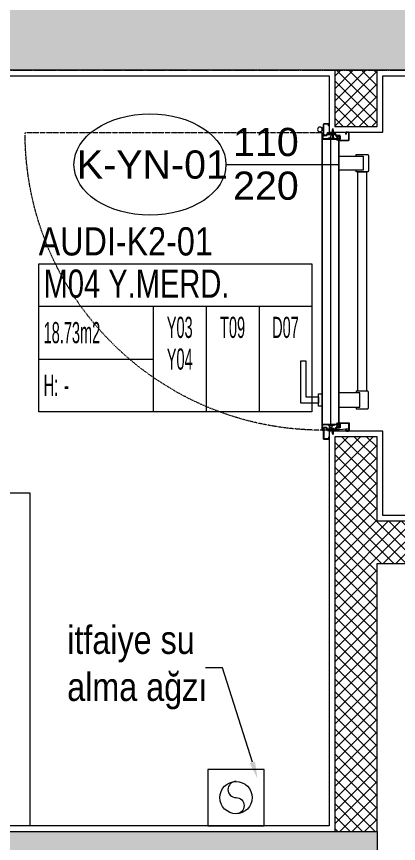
# Model space of a CAD drawing. Extents: x -1439 to 23780, y -1362 to 4476.
# Drawn here: x 13519.7 to 13655.1, y 2510.7 to 2804 of the extents above; entities that cross this region are included whole.
import ezdxf
from ezdxf import colors
from ezdxf.entities.mleader import LeaderData, LeaderLine
from ezdxf.enums import TextEntityAlignment as Align
from ezdxf.math import Vec2, Vec3

# ---------------------------------------------------------------- set-up
doc = ezdxf.new("R2010")
doc.units = 0
doc.header["$MEASUREMENT"] = 0
doc.linetypes.add('Audi$0$DASHDOT2', pattern=[0.5, 0.25, -0.125, 0, -0.125])
doc.linetypes.add('Audi$0$DOT2', pattern=[0.125, 0, -0.125])
doc.layers.get('0').update_dxf_attribs({"color": 9, "lineweight": 9})
for name, color, linetype, lineweight in [('Audi$0$00', 8, 'Continuous', 9), ('Audi$0$01', 8, 'Continuous', 9), ('Audi$0$06D', 8, 'Continuous', 9), ('Audi$0$09W', 8, 'Continuous', 9), ('Audi$0$10', 8, 'Continuous', 9), ('Audi$0$14', 8, 'Continuous', 9), ('Audi$0$20', 8, 'Audi$0$DOT2', 9), ('Audi$0$21', 8, 'Continuous', 9), ('Audi$0$22', 8, 'Continuous', 9), ('Audi$0$24', 8, 'Audi$0$DASHDOT2', 9), ('Audi$0$32', 8, 'Continuous', 9), ('Audi$0$33', 8, 'Audi$0$BATTING', 9), ('Audi$0$35', 8, 'Continuous', 9)]:
    doc.layers.add(name, color=color, linetype=linetype, lineweight=lineweight)
doc.styles.add('Audi$0$Arial', font='arial.ttf', dxfattribs={"height": 2.5})
doc.styles.add('Audi$0$MuuM_TEXT-STANDART', font='ARIALN.TTF')
doc.linetypes.add('Audi$0$BATTING', pattern='A,0.0001,-0.1,[134,ltypeshp.shx,S=0.1,R=0,X=-0.1,Y=0],-0.2,[134,ltypeshp.shx,S=0.1,R=180,X=0.1,Y=0],-0.1', length=0.4001)

# ---------------------------------------------------------------- blocks, each defined once
blk = doc.blocks.new('Audi$0$0_doorno')
blk.add_lwpolyline([(4.5, 0), (12.5, 0)])
blk.add_ellipse((-0.891, 0), major_axis=(-5.391, 0), ratio=0.666667)
at = {"style": 'Audi$0$Arial'}
blk.add_attdef('YUKSEKLIK', text='', height=2, dxfattribs=at).set_placement((5, 12.3), align=Align.TOP_LEFT)
blk.add_attdef('KAPINO', text='', height=2, dxfattribs=at).set_placement((0, 0), align=Align.MIDDLE)
blk.add_attdef('GENISLIK', text='', height=2, dxfattribs=at).set_placement((5, -3.789), align=Align.BOTTOM_LEFT)
blk = doc.blocks.new('Audi$0$KAPI KODLARI 2. KAT')
at = {"layer": 'Audi$0$22'}
ref = blk.add_blockref('Audi$0$0_doorno', (13571.44, 2751.52), dxfattribs=dict(at, xscale=5, yscale=5, zscale=5))
ref.add_attrib('KAPINO', 'K-YN-01', dxfattribs={"layer": '0', "height": 10, "style": 'Audi$0$Arial'}).set_placement((13567.85, 2751.52), align=Align.MIDDLE)
ref.add_attrib('GENISLIK', '110', dxfattribs={"layer": '0', "height": 10, "style": 'Audi$0$Arial'}).set_placement((13596.44, 2751.52), align=Align.BOTTOM_LEFT)
ref.add_attrib('YUKSEKLIK', '220', dxfattribs={"layer": '0', "height": 10, "style": 'Audi$0$Arial'}).set_placement((13596.44, 2749.02), align=Align.TOP_LEFT)
blk = doc.blocks.new('Audi$0$P-AKS_AUDI')
at = {"layer": 'Audi$0$24'}
blk.add_lwpolyline([(-3840, 0), (360, 0)], dxfattribs=at)
blk = doc.blocks.new('Audi$0$0_roomno2-flat-2')
at = {"layer": 'Audi$0$21'}
blk.add_lwpolyline([(96.88, -52.5), (0, -52.5), (0, 0), (96.88, 0)], close=True, dxfattribs=at)
for points in [[(0, -15), (96.88, -15)], [(40.62, -15), (40.62, -52.5)], [(59.38, -15), (59.38, -52.5)], [(78.12, -15), (78.12, -52.5)], [(0, -33.75), (40.62, -33.75)]]:
    blk.add_lwpolyline(points, dxfattribs=at)
at = {"layer": 'Audi$0$21', "style": 'Audi$0$MuuM_TEXT-STANDART', "width": 0.6}
blk.add_text('H:', height=7.5, dxfattribs=at).set_placement((1.75, -43.04), align=Align.MIDDLE_LEFT)
at = {"layer": 'Audi$0$21', "style": 'Audi$0$Arial'}
blk.add_attdef('ODANO', (0, 5.85), '', height=10, dxfattribs=at)
blk.add_attdef('MEKANADI', text='', height=10, dxfattribs=at).set_placement((1.75, -15), align=Align.BOTTOM_LEFT)
at = {"layer": 'Audi$0$21', "style": 'Audi$0$MuuM_TEXT-STANDART', "width": 0.6}
for tag, p in [('M2', (1.75, -24.38)), ('TEMIZTAVANYUKSEKLIGI', (9, -43.04))]:
    blk.add_attdef(tag, text='', height=7.5, dxfattribs=at).set_placement(p, align=Align.MIDDLE_LEFT)
for tag, p in [('YER01', (50, -22.5)), ('TAVAN01', (68.75, -22.5)), ('DUVAR01', (87.5, -22.5)), ('YER02', (50, -33.75)), ('TAVAN02', (68.75, -33.75)), ('DUVAR02', (87.5, -33.75)), ('YER03', (50, -45)), ('TAVAN03', (68.75, -45)), ('DUVAR03', (87.5, -45))]:
    blk.add_attdef(tag, text='', height=7.5, dxfattribs=at).set_placement(p, align=Align.MIDDLE_CENTER)
blk = doc.blocks.new('*U342')
at = {"ltscale": 15}
for p, q in [((-24.9, 0.9), (-25.7, 0)), ((-24.9, -0.9), (-25.7, 0)), ((-22.9, 1.5), (-24.9, 0.9)), ((-22.9, 1.5), (-22.9, -1.5)), ((-21.2, -2.7), (-18.1, 2.8)), ((-21, -2.7), (-17.9, 2.7)), ((-19.7, -2.7), (-16.6, 2.8)), ((-19.5, -2.7), (-16.4, 2.7)), ((-18.5, 1.5), (-18.3, 2)), ((-18.2, -2.7), (-15.1, 2.8)), ((-18, -2.7), (-14.9, 2.7)), ((-17, 1.5), (-16.8, 2)), ((-16.7, -2.7), (-13.6, 2.8)), ((-16.5, -2.7), (-13.4, 2.7)), ((-15.5, 1.5), (-15.3, 2)), ((-15.2, -2.7), (-12.1, 2.8)), ((-15, -2.7), (-11.9, 2.7)), ((-14, 1.5), (-13.8, 2)), ((-13.7, -2.7), (-10.6, 2.8)), ((-13.5, -2.7), (-10.4, 2.7)), ((-12.5, 1.5), (-12.3, 2)), ((-12.2, -2.7), (-9.1, 2.8)), ((-12, -2.7), (-8.9, 2.7)), ((-11, 1.5), (-10.8, 2)), ((-10.7, -2.7), (-7.6, 2.8)), ((-10.5, -2.7), (-7.4, 2.7)), ((-9.5, 1.5), (-9.3, 2)), ((-9.2, -2.7), (-6.1, 2.8)), ((-9, -2.7), (-5.9, 2.7)), ((-8, 1.5), (-7.8, 2)), ((-7.7, -2.7), (-4.6, 2.8)), ((-7.5, -2.7), (-4.4, 2.7)), ((-6.5, 1.5), (-6.3, 2)), ((-6.2, -2.7), (-3.1, 2.8)), ((-6, -2.7), (-2.9, 2.7)), ((-5, 1.5), (-4.8, 2)), ((-4.7, -2.7), (-1.6, 2.8)), ((-4.5, -2.7), (-1.4, 2.7)), ((-3.5, 1.5), (-3.3, 2)), ((-2, 1.5), (-1.8, 2)), ((-0.5, 4.2), (-1.5, 1.5)), ((0, 0.5), (-0.6, 0.5)), ((-24.9, -0.9), (-22.9, -1.5)), ((-8.6, -1.5), (-22.9, -1.5)), ((-21.2, -2.7), (-20.9, -1.5)), ((-20.3, -1.5), (-19.1, -1.5)), ((-19.7, -2.7), (-19.4, -1.5)), ((-18.8, -1.5), (-17.6, -1.5)), ((-18.2, -2.7), (-17.9, -1.5)), ((-17.3, -1.5), (-16.1, -1.5)), ((-16.7, -2.7), (-16.4, -1.5)), ((-15.8, -1.5), (-14.6, -1.5)), ((-15.2, -2.7), (-14.9, -1.5)), ((-14.3, -1.5), (-13.1, -1.5)), ((-13.7, -2.7), (-13.4, -1.5)), ((-12.8, -1.5), (-11.6, -1.5)), ((-12.2, -2.7), (-11.9, -1.5)), ((-11.3, -1.5), (-10.1, -1.5)), ((-10.7, -2.7), (-10.4, -1.5)), ((-9.8, -1.5), (-8.6, -1.5)), ((-9.2, -2.7), (-8.9, -1.5)), ((-8.3, -1.5), (-7.1, -1.5)), ((-7.7, -2.7), (-7.4, -1.5)), ((-6.8, -1.5), (-5.6, -1.5)), ((-6.2, -2.7), (-5.9, -1.5)), ((-5.3, -1.5), (-4.1, -1.5)), ((-4.7, -2.7), (-4.4, -1.5)), ((-3.8, -1.5), (-2.1, -1.5)), ((-0.5, -4.2), (-1.5, -1.5)), ((0, -0.5), (-0.6, -0.5))]:
    blk.add_line(p, q, dxfattribs=at)
for p, q in [((-6.9, 1.5), (-22.9, 1.5)), ((-17.4, 1.5), (-18.6, 1.5)), ((-15.9, 1.5), (-17.1, 1.5)), ((-14.4, 1.5), (-15.6, 1.5)), ((-12.9, 1.5), (-14.1, 1.5)), ((-11.4, 1.5), (-12.6, 1.5)), ((-9.9, 1.5), (-11.1, 1.5)), ((-8.4, 1.5), (-9.6, 1.5)), ((-6.9, 1.5), (-8.1, 1.5)), ((-5.4, 1.5), (-6.6, 1.5)), ((-3.9, 1.5), (-5.1, 1.5)), ((-2.4, 1.5), (-3.6, 1.5)), ((-1.5, 1.5), (-2.1, 1.5)), ((0, 0.5), (0, 4.1)), ((-1.5, -1.5), (-2.1, -1.5)), ((0, -0.5), (0, -4.1))]:
    blk.add_line(p, q)
for centre, radius, start, end in [((-26, 3.9), 3.92, 274.361, 322.1025), ((-26, -3.9), 3.92, 37.8975, 85.639), ((-18, 2.8), 0.0971, 330.3204, 150.3204), ((-16.5, 2.8), 0.0971, 330.3204, 150.3204), ((-15, 2.8), 0.0971, 330.3204, 150.3204), ((-13.5, 2.8), 0.0971, 330.3204, 150.3204), ((-12, 2.8), 0.0971, 330.3204, 150.3204), ((-10.5, 2.8), 0.0971, 330.3204, 150.3204), ((-9, 2.8), 0.0971, 330.3204, 150.3204), ((-7.5, 2.8), 0.0971, 330.3204, 150.3204), ((-6, 2.8), 0.0971, 330.3204, 150.3204), ((-4.5, 2.8), 0.0971, 330.3204, 150.3204), ((-3, 2.8), 0.0971, 330.3204, 150.3204), ((-1.5, 2.8), 0.0971, 330.3204, 150.3204), ((-0.6, 0), 0.486, 90, 270), ((-0.3, 4.1), 0.25, 0, 150.0864), ((-21.1, -2.7), 0.0971, 150.3204, 330.3204), ((-19.6, -2.7), 0.0971, 150.3204, 330.3204), ((-18.1, -2.7), 0.0971, 150.3204, 330.3204), ((-16.6, -2.7), 0.0971, 150.3204, 330.3204), ((-15.1, -2.7), 0.0971, 150.3204, 330.3204), ((-13.6, -2.7), 0.0971, 150.3204, 330.3204), ((-12.1, -2.7), 0.0971, 150.3204, 330.3204), ((-10.6, -2.7), 0.0971, 150.3204, 330.3204), ((-9.1, -2.7), 0.0971, 150.3204, 330.3204), ((-7.6, -2.7), 0.0971, 150.3204, 330.3204), ((-6.1, -2.7), 0.0971, 150.3204, 330.3204), ((-4.6, -2.7), 0.0971, 150.3204, 330.3204), ((-0.3, -4.1), 0.25, 209.9136, 0)]:
    blk.add_arc(centre, radius, start, end, dxfattribs=at)
blk = doc.blocks.new('Audi$0$conta')
at = {"ltscale": 10}
for p, q in [((-2649.88, 5344.46), (-2649.78, 5344.3)), ((-2649.87, 5345.53), (-2649.81, 5345.61)), ((-2649.78, 5344.3), (-2649.74, 5344.3)), ((-2649.72, 5345.4), (-2649.28, 5345.4)), ((-2649.25, 5345.41), (-2649.09, 5345.51)), ((-2648.97, 5344.05), (-2648.78, 5343.8)), ((-2648.87, 5344.09), (-2648.7, 5343.86)), ((-2648.83, 5344.87), (-2648.56, 5345.24)), ((-2648.77, 5345.12), (-2648.63, 5345.3)), ((-2648.71, 5343.79), (-2648.71, 5343.79)), ((-2648.56, 5345.31), (-2648.56, 5345.31))]:
    blk.add_line(p, q, dxfattribs=at)
for centre, radius, start, end in [((-2653.03, 5345), 3.19, 350.4674, 8.9372), ((-2649.87, 5344.47), 0.02, 170.4674, 213.7451), ((-2649.83, 5345.5), 0.05, 140.6345, 188.9372), ((-2649.74, 5345.58), 0.0696, 22.2428, 159.258), ((-2650.94, 5345.01), 1.24, 340.3382, 16.7772), ((-2649.74, 5344.58), 0.03, 160.3382, 273.2666), ((-2649.72, 5345.37), 0.03, 90, 196.7772), ((-2649.56, 5341.55), 3.01, 80.4362, 93.2666), ((-2649.28, 5345.45), 0.05, 270, 303.0062), ((-2649.22, 5344.14), 0.231, 353.9571, 81.9004), ((-2649.08, 5345.49), 0.03, 4.7972, 123.0062), ((-2649.06, 5344.54), 0.03, 260.4362, 338.7066), ((-2650.22, 5344.99), 1.27, 338.7066, 23.0418), ((-2648.89, 5344.11), 0.1, 173.9571, 217.2653), ((-2649.01, 5345.57), 0.05, 18.7951, 42.1429), ((-2651.17, 5344.83), 2.33, 7.5897, 18.7951), ((-2658.2, 5345.19), 9.36, 353.6857, 357.8537), ((-2648.79, 5344.15), 0.1, 173.6857, 217.2653), ((-2648.81, 5345.15), 0.05, 187.5897, 322.7347), ((-2648.79, 5344.84), 0.05, 142.7347, 180.2669), ((-2648.74, 5343.83), 0.05, 217.2653, 307.2653), ((-2648.74, 5343.83), 0.05, 307.2653, 37.2653), ((-2648.59, 5345.27), 0.05, 52.7347, 142.7347), ((-2648.59, 5345.27), 0.05, 322.7347, 52.7347)]:
    blk.add_arc(centre, radius, start, end, dxfattribs=at)
for points, knots in [([(-2649.74, 5344.31), (-2649.74, 5344.34), (-2649.7, 5344.52), (-2649.59, 5344.33), (-2649.34, 5344.36), (-2649.23, 5344.37), (-2649.18, 5344.37)], [0, 0, 0, 0, 0.1008757, 0.3841126, 0.5436166, 0.6906785, 0.6906785, 0.6906785, 0.6906785]), ([(-2648.98, 5345.6), (-2649, 5345.63), (-2649.09, 5345.71), (-2649.23, 5345.44), (-2649.32, 5345.74), (-2649.39, 5345.46), (-2649.51, 5345.75), (-2649.59, 5345.5), (-2649.65, 5345.57), (-2649.68, 5345.61)], [0.0086373, 0.0086373, 0.0086373, 0.0086373, 0.1097304, 0.3133405, 0.4430081, 0.5658764, 0.7165186, 0.8527974, 0.9648495, 0.9648495, 0.9648495, 0.9648495])]:
    blk.add_open_spline(points, degree=3, knots=knots, dxfattribs=at)
blk = doc.blocks.new('Audi$0$p-yn_sackasa')
at = {"layer": 'Audi$0$10', "linetype": 'Continuous'}
for p, q in [((0, 6.16), (0, 6.9)), ((0.01, 6.9), (0.01, 6.15)), ((0.14, 6.9), (0.14, 6.16)), ((0.15, 6.9), (0.15, 6.16)), ((2.69, 7.16), (0.26, 7.16)), ((2.69, 7.15), (0.26, 7.15)), ((2.69, 7.02), (0.26, 7.02)), ((0.26, 7.01), (2.69, 7.01)), ((0.26, 6.05), (0.76, 6.05)), ((0.75, 6.04), (0.26, 6.04)), ((0.26, 5.91), (0.75, 5.91)), ((0.76, 5.9), (0.26, 5.9)), ((0.75, 5.91), (0.75, 6.04)), ((0.76, 5.9), (0.76, 6.05)), ((2.8, 3.29), (2.8, 6.9)), ((2.81, 3.29), (2.81, 6.9)), ((2.94, 3.29), (2.94, 6.9)), ((2.95, 3.29), (2.95, 6.9)), ((1.11, 2.52), (1.11, 3.73)), ((1.12, 2.52), (1.12, 3.73)), ((1.25, 3.73), (1.25, 2.52)), ((1.26, 2.52), (1.26, 3.73)), ((1.37, 3.98), (2.49, 3.98)), ((2.49, 3.97), (1.37, 3.97)), ((1.37, 3.84), (2.49, 3.84)), ((2.49, 3.83), (1.37, 3.83)), ((2.6, 3.69), (2.5, 3.36)), ((2.51, 3.35), (2.61, 3.69)), ((2.73, 3.65), (2.63, 3.32)), ((2.74, 3.64), (2.64, 3.31)), ((-2.19, 0), (-2.19, -0.15)), ((0.67, -0.71), (0.67, 2.27)), ((0.69, -0.71), (0.69, 2.27)), ((0.81, -0.71), (0.81, 2.27)), ((0.83, -0.71), (0.83, 2.27)), ((0.92, 2.33), (0.95, 2.32)), ((0.93, 2.34), (0.95, 2.33)), ((1.01, 2.46), (0.99, 2.47)), ((0.99, 2.46), (1.01, 2.45)), ((-2.95, -0.25), (-2.95, -1.75)), ((-2.94, -1.75), (-2.94, -0.25)), ((-2.81, -0.25), (-2.81, -1.75)), ((-2.8, -0.25), (-2.8, -1.75)), ((-2.19, 0), (-2.7, 0)), ((-2.2, -0.01), (-2.7, -0.01)), ((-2.2, -0.14), (-2.7, -0.14)), ((-2.19, -0.15), (-2.7, -0.15)), ((1.01, -1.85), (-2.7, -1.85)), ((1.01, -1.86), (-2.7, -1.86)), ((-2.7, -1.99), (1.01, -1.99)), ((1.01, -2), (-2.7, -2)), ((-2.2, -0.14), (-2.2, -0.01)), ((0.92, -0.77), (0.95, -0.76)), ((0.93, -0.78), (0.95, -0.77)), ((0.99, -0.89), (1.01, -0.88)), ((1.01, -0.89), (0.99, -0.91)), ((1.11, -0.96), (1.11, -1.75)), ((1.12, -0.96), (1.12, -1.75)), ((1.25, -0.96), (1.25, -1.75)), ((1.26, -0.96), (1.26, -1.75))]:
    blk.add_line(p, q, dxfattribs=at)
for points in [[(0.15, 2.14), (0.67, 2.14), (0.67, -0.54), (0.15, -0.54)], [(0.15, 2.14), (0.41, 2.14), (0.41, -0.54), (0.15, -0.54)]]:
    blk.add_lwpolyline(points, close=True, dxfattribs=at)
for centre, radius, start, end in [((0.26, 6.9), 0.261, 90, 180), ((0.26, 6.16), 0.261, 180, 270), ((0.26, 6.9), 0.249, 90, 180), ((0.26, 6.16), 0.249, 181.345, 271.3502), ((0.26, 6.9), 0.122, 90, 180), ((0.26, 6.16), 0.122, 180, 270), ((0.26, 6.9), 0.11, 90, 180), ((0.26, 6.16), 0.11, 180, 270), ((2.69, 6.9), 0.261, 0, 90), ((2.69, 6.9), 0.249, 0, 90), ((2.69, 6.9), 0.122, 0, 90), ((2.69, 6.9), 0.11, 0, 90), ((1.37, 3.73), 0.253, 90, 180), ((1.37, 3.73), 0.24, 90, 180), ((1.37, 3.73), 0.114, 90, 180), ((1.37, 3.73), 0.101, 90, 180), ((2.49, 3.72), 0.261, 342.8602, 90), ((2.49, 3.72), 0.249, 342.8613, 90), ((2.49, 3.72), 0.122, 342.8607, 90), ((2.49, 3.72), 0.11, 342.8621, 90), ((2.72, 3.29), 0.232, 162.8601, 0), ((2.72, 3.29), 0.219, 162.8613, 0), ((2.72, 3.29), 0.0927, 162.8605, 0), ((2.72, 3.29), 0.0801, 162.8624, 0), ((0.89, 2.27), 0.219, 63.2153, 180), ((0.89, 2.27), 0.206, 63.2169, 180), ((0.89, 2.27), 0.0801, 63.215, 180), ((0.89, 2.27), 0.0674, 63.2144, 180), ((1.04, 2.52), 0.206, 243.2197, 0), ((1.04, 2.52), 0.219, 243.2148, 0), ((1.04, 2.52), 0.0801, 243.2203, 0), ((1.04, 2.52), 0.0674, 243.2129, 0), ((-2.7, -0.25), 0.253, 90, 180), ((-2.7, -1.75), 0.253, 180, 270), ((-2.7, -0.25), 0.24, 90, 180), ((-2.7, -1.75), 0.24, 180, 270), ((-2.7, -0.25), 0.114, 90, 180), ((-2.7, -1.75), 0.114, 180, 270), ((-2.7, -0.25), 0.101, 90, 180), ((-2.7, -1.75), 0.101, 180, 270), ((0.89, -0.71), 0.219, 180, 296.785), ((0.89, -0.71), 0.206, 180, 296.7851), ((0.89, -0.71), 0.0801, 180, 296.785), ((0.89, -0.71), 0.0674, 180, 180.5245), ((0.89, -0.71), 0.0674, 180, 296.7871), ((1.04, -0.96), 0.219, 0, 116.7854), ((1.04, -0.96), 0.206, 0, 116.7836), ((1.04, -0.96), 0.0801, 0, 116.7811), ((1.04, -0.96), 0.0674, 0, 116.7871), ((1.01, -1.75), 0.114, 270, 0), ((1.01, -1.75), 0.24, 270, 0), ((1.01, -1.75), 0.101, 270, 0), ((1.01, -1.75), 0.253, 270, 0)]:
    blk.add_arc(centre, radius, start, end, dxfattribs=at)
at = {"layer": 'Audi$0$10', "xscale": 0.0842696629213483, "yscale": 0.0842696629213483, "zscale": 0.0842696629213483}
blk.add_blockref('*U342', (0.95, 1.35), dxfattribs=at)
at = {"layer": 'Audi$0$14', "xscale": -0.7887640449438696, "yscale": 0.7887640449438696, "zscale": 0.7887640449438204, "rotation": 90}
blk.add_blockref('Audi$0$conta', (4217.78, -2086.42), dxfattribs=at)
blk = doc.blocks.new('*U458')
blk.add_arc((114.7, -2.4), 105.4, 174.7953, 179.7834)
at = {"layer": 'Audi$0$06D'}
for points in [[(17.5, 9.56), (16.87, 9.56), (16.87, 13.56, -0.414214), (17.25, 13.93), (22.75, 13.93, -0.414214), (23.12, 13.56), (23.12, 9.56), (22.5, 9.56)], [(106.5, 9.56), (107.12, 9.56), (107.12, 13.56, 0.414214), (106.75, 13.93), (101.25, 13.93, 0.414214), (100.87, 13.56), (100.87, 9.56), (101.5, 9.56)]]:
    blk.add_lwpolyline(points, format="xyb", dxfattribs=at)
for points in [[(100.87, 13.31), (23.12, 13.31), (23.12, 10.18), (100.87, 10.18)], [(106.5, 12.06), (101.5, 12.06), (101.5, 3.44), (106.5, 3.44)], [(17.5, 10.94), (22.5, 10.94), (22.5, 3.44), (17.5, 3.44)]]:
    blk.add_lwpolyline(points, close=True, dxfattribs=at)
for points in [[(17.8, -2.56), (17.8, -3.81), (22.2, -3.81), (22.2, -2.56), (17.8, -2.56)], [(18.87, -3.81), (18.87, -10.06), (33.87, -10.06), (33.87, -8.19), (21.12, -8.19), (21.12, -8.19), (21.12, -3.81), (18.87, -3.81)]]:
    blk.add_lwpolyline(points, dxfattribs=at)
at = {"layer": 'Audi$0$10', "ltscale": 10}
for p, q in [((11.3, -2.19), (11.3, 3.34)), ((112.6, 3.44), (11.4, 3.44)), ((11.45, -2.29), (11.45, 3.24)), ((112.5, 3.29), (11.5, 3.29)), ((112.55, -2.29), (112.55, 3.24)), ((112.7, -2.19), (112.7, 3.34)), ((10, 0.68), (11, 1.33)), ((10, 0.68), (11, 1.33)), ((11, 0.28), (10, 0.28)), ((11, 0.28), (10, 0.28)), ((11, 0.08), (10, 0.08)), ((11, 0.08), (10, 0.08)), ((11, 1.76), (11, 1.33)), ((11.3, 1.76), (11, 1.76)), ((11, 1.76), (11, 1.33)), ((11.3, 1.76), (11, 1.76)), ((11, 1.33), (11, -0.17)), ((11, 1.33), (11, -0.17)), ((11.3, 1.33), (11.3, 1.76)), ((11.3, 1.33), (11.3, 1.76)), ((11.3, -0.17), (11.3, 1.33)), ((11.3, -0.17), (11.3, 1.33)), ((112.7, 1.76), (112.7, 0.26)), ((113, 1.76), (112.7, 1.76)), ((112.7, 0.26), (112.7, -0.17)), ((113, 0.26), (113, 1.76)), ((113, 1.51), (114, 1.51)), ((113, 1.31), (114, 1.31)), ((114, 0.91), (113, 0.26)), ((113, -0.17), (113, 0.26)), ((9.3, -2.46), (9.3, -2.34)), ((9.4, -2.24), (11.25, -2.24)), ((114.6, -2.56), (9.4, -2.56)), ((9.45, -2.41), (9.45, -2.39)), ((9.45, -2.39), (11.35, -2.39)), ((114.54, -2.41), (9.45, -2.41)), ((11, -0.17), (11.3, -0.17)), ((11, -0.17), (11.3, -0.17)), ((114.54, -2.39), (112.65, -2.39)), ((112.7, -0.17), (113, -0.17)), ((114.6, -2.24), (112.75, -2.24)), ((114.55, -2.41), (114.55, -2.39)), ((114.7, -2.46), (114.7, -2.34)), ((115.84, -2), (115.84, -2.43)), ((115.84, -2), (115.84, -2.43)), ((116.05, -2), (116.05, -2.43)), ((116.05, -2), (116.05, -2.43)), ((116.22, -2.16), (116.05, -2.16)), ((116.22, -2.16), (116.05, -2.16)), ((116.22, -2.16), (116.22, -2.29)), ((116.22, -2.16), (116.22, -2.29)), ((116.6, -2.73), (116.73, -2.62)), ((116.6, -2.73), (116.73, -2.62))]:
    blk.add_line(p, q, dxfattribs=at)
blk.add_circle((115.95, -3.26), 0.843, dxfattribs=at)
blk.add_circle((115.95, -3.26), 0.843, dxfattribs=at)
for centre, radius, start, end in [((11.44, 3.3), 0.141, 104.9271, 165.0729), ((112.5, 3.24), 0.05, 0, 90), ((112.6, 3.34), 0.1, 0, 90), ((9.4, -2.34), 0.1, 90, 180), ((9.4, -2.46), 0.1, 180, 270), ((9.45, -2.39), 0.005, 90, 180), ((9.45, -2.41), 0.005, 180, 270), ((11.25, -2.19), 0.05, 270, 0), ((11.35, -2.29), 0.1, 270, 0), ((112.65, -2.29), 0.1, 180, 270), ((112.75, -2.19), 0.05, 180, 270), ((114.54, -2.39), 0.005, 0, 90), ((114.54, -2.41), 0.005, 270, 360), ((114.6, -2.34), 0.1, 0, 90), ((114.6, -2.46), 0.1, 270, 0), ((115.42, -2.26), 0.302, 285.5524, 60.0315), ((115.42, -2.26), 0.302, 285.5524, 60.0315), ((115.42, -2.26), 0.428, 336.352, 37.621), ((115.42, -2.26), 0.428, 336.352, 37.621), ((115.95, -3.26), 1.01, 39.4092, 74.2861), ((115.95, -3.26), 1.01, 39.4092, 74.2861)]:
    blk.add_arc(centre, radius, start, end, dxfattribs=at)
at = {"layer": 'Audi$0$20'}
blk.add_lwpolyline([(114.7, -2.4), (114.7, -107.8)], dxfattribs=at)
blk.add_arc((114.7, -2.4), 105.4, 179.9649, 270, dxfattribs=at)
at = {"layer": 'Audi$0$33', "ltscale": 0.25}
blk.add_lwpolyline([(112.55, 0.48), (11.45, 0.48)], dxfattribs=at)
blk.add_blockref('Audi$0$p-yn_sackasa', (9, 0))
at = {"xscale": -1}
blk.add_blockref('Audi$0$p-yn_sackasa', (115, 0), dxfattribs=at)
blk = doc.blocks.new('Audi$0$itfaiye su alma ağzı')
blk.add_lwpolyline([(0, 5.715, 1), (0, 0, -1), (0, -5.715)], format="xyb")
blk.add_circle((0, 0), 5.715)
at = {"layer": 'Audi$0$06D'}
blk.add_lwpolyline([(-10, 10), (-10, -10), (10, -10), (10, 10)], close=True, dxfattribs=at)
blk = doc.blocks.new('Audi$0$p-2. kat planı')
at = {"layer": 'Audi$0$09W'}
h = blk.add_hatch(dxfattribs=at)
h.set_pattern_fill('ANSI33', color=256, scale=25, style=0)
h.paths.add_polyline_path([(13112.5, 2515), (13647.5, 2515), (13647.5, 2430), (13852.5, 2430), (13852.5, 2390), (13607.5, 2390), (13607.5, 2475), (13102.5, 2475), (13102.5, 2390), (13052.5, 2390), (13052.5, 2515), (13052.5, 2825), (13852.5, 2825), (13852.5, 2785), (13102.5, 2785), (13102.5, 2515)])
h = blk.add_hatch(dxfattribs=at)
h.set_pattern_fill('ANSI37', color=256, scale=25, style=0)
h.paths.add_polyline_path([(13632.5, 2785), (13632.5, 2765), (13647.5, 2765), (13647.5, 2785)])
h = blk.add_hatch(dxfattribs=at)
h.set_pattern_fill('ANSI37', color=256, scale=25, style=0)
h.paths.add_polyline_path([(13632.5, 2515), (13647.5, 2515), (13647.5, 2610), (13837.5, 2610), (13837.5, 2580), (13852.5, 2580), (13852.5, 2655), (13837.5, 2655), (13837.5, 2625), (13647.5, 2625), (13647.5, 2655), (13632.5, 2655)])
at = {"layer": 'Audi$0$00'}
for points in [[(13632.5, 2785), (13632.5, 2765), (13647.5, 2765), (13647.5, 2785)], [(13632.5, 2515), (13647.5, 2515), (13647.5, 2610), (13837.5, 2610), (13837.5, 2580), (13852.5, 2580), (13852.5, 2655), (13837.5, 2655), (13837.5, 2625), (13647.5, 2625), (13647.5, 2655), (13632.5, 2655), (13632.5, 2515)]]:
    blk.add_lwpolyline(points, close=True, dxfattribs=at)
at = {"layer": 'Audi$0$01'}
blk.add_lwpolyline([(13112.5, 2515), (13647.5, 2515), (13647.5, 2430), (13852.5, 2430), (13852.5, 2390), (13607.5, 2390), (13607.5, 2475), (13102.5, 2475), (13102.5, 2390), (13052.5, 2390), (13052.5, 2515), (13052.5, 2825), (13852.5, 2825), (13852.5, 2785), (13102.5, 2785), (13102.5, 2515)], close=True, dxfattribs=at)
at = {"layer": 'Audi$0$14'}
blk.add_lwpolyline([(13854.5, 2580), (13854.5, 2657), (13835.5, 2657), (13835.5, 2627), (13649.5, 2627), (13649.5, 2657), (13630.5, 2657), (13630.5, 2625), (13630.5, 2517), (13104.5, 2517), (13104.5, 2783), (13630.5, 2783), (13630.5, 2763), (13649.5, 2763), (13649.5, 2783), (13835.5, 2783), (13835.5, 2763), (13854.5, 2763), (13854.5, 2803), (13925, 2803), (13927, 2803), (13927, 2819.3)], dxfattribs=at)
ref = blk.add_blockref('Audi$0$0_roomno2-flat-2', (13527.53, 2716.27))
ref.add_attrib('ODANO', 'AUDI-K2-01', dxfattribs={"layer": 'Audi$0$21', "height": 10, "style": 'Audi$0$MuuM_TEXT-STANDART'}).set_placement((13527.53, 2716.27), align=Align.BOTTOM_LEFT)
ref.add_attrib('MEKANADI', 'M04 Y.MERD.', dxfattribs={"layer": 'Audi$0$21', "height": 10, "style": 'Audi$0$MuuM_TEXT-STANDART', "width": 0.9}).set_placement((13529.28, 2701.27), align=Align.BOTTOM_LEFT)
ref.add_attrib('M2', '18.73m2', dxfattribs={"layer": 'Audi$0$21', "height": 7.5, "style": 'Audi$0$MuuM_TEXT-STANDART', "width": 0.6}).set_placement((13529.28, 2691.9), align=Align.MIDDLE_LEFT)
ref.add_attrib('TEMIZTAVANYUKSEKLIGI', '-', dxfattribs={"layer": 'Audi$0$21', "height": 7.5, "style": 'Audi$0$MuuM_TEXT-STANDART', "width": 0.6}).set_placement((13536.53, 2673.23), align=Align.MIDDLE_LEFT)
ref.add_attrib('YER01', 'Y03', dxfattribs={"layer": 'Audi$0$21', "height": 7.5, "style": 'Audi$0$MuuM_TEXT-STANDART', "width": 0.6}).set_placement((13577.53, 2693.77), align=Align.MIDDLE_CENTER)
ref.add_attrib('TAVAN01', 'T09', dxfattribs={"layer": 'Audi$0$21', "height": 7.5, "style": 'Audi$0$MuuM_TEXT-STANDART', "width": 0.6}).set_placement((13596.28, 2693.77), align=Align.MIDDLE_CENTER)
ref.add_attrib('DUVAR01', 'D07', dxfattribs={"layer": 'Audi$0$21', "height": 7.5, "style": 'Audi$0$MuuM_TEXT-STANDART', "width": 0.6}).set_placement((13615.03, 2693.77), align=Align.MIDDLE_CENTER)
ref.add_attrib('YER02', 'Y04', dxfattribs={"layer": 'Audi$0$21', "height": 7.5, "style": 'Audi$0$MuuM_TEXT-STANDART', "width": 0.6}).set_placement((13577.53, 2682.52), align=Align.MIDDLE_CENTER)
at = {"layer": 'Audi$0$10', "xscale": -1, "rotation": 270}
blk.add_blockref('*U458', (13630.5, 2648), dxfattribs=at)
at = {"layer": 'Audi$0$24'}
blk.add_blockref('Audi$0$P-AKS_AUDI', (16612.5, 2785), dxfattribs=at)
at = {"layer": 'Audi$0$32'}
blk.add_blockref('Audi$0$itfaiye su alma ağzı', (13597.5, 2527), dxfattribs=at)
at = {"layer": 'Audi$0$21'}
ml = blk.add_multileader_mtext('Standard', dxfattribs=at)
ml.set_content('itfaiye su alma ağzı', color=256, style='Audi$0$MuuM_TEXT-STANDART')
ml.set_leader_properties()
ml.build(insert=Vec2(0, 0))
ml.multileader.update_dxf_attribs({"text_right_attachment_type": 2, "dogleg_length": 0.36, "arrow_head_size": 6})
ctx = ml.context
ctx.base_point, ctx.char_height, ctx.arrow_head_size, ctx.landing_gap_size, ctx.plane_origin = Vec3(13536.84, 2581.49), 10, 6, 0.8, Vec3(13592.52, 2497.64)
ctx.right_attachment = 2
notes = []
notes.append((ctx, [(0, (1, 1, 0), (13592.7, 2573.07), (-1, 0), 6.04, [(0, [(13605.09, 2533.8)], 0, [])])]))
ctx.mtext.insert, ctx.mtext.width, ctx.mtext.flow_direction = Vec3(13537.64, 2587.96), 66.8983, 5
for ctx, leaders in notes:
    for number, flags, end, landing, length, lines in leaders:
        leader = LeaderData()
        leader.index, (leader.has_last_leader_line, leader.has_dogleg_vector, leader.attachment_direction) = number, flags
        leader.last_leader_point, leader.dogleg_vector, leader.dogleg_length = Vec3(end), Vec3(landing), length
        for number, points, colour, breaks in lines:
            line = LeaderLine()
            line.index, line.vertices, line.color, line.breaks = number, Vec3.list(points), colors.encode_raw_color(colour), breaks
            leader.lines.append(line)
        ctx.leaders.append(leader)

msp = doc.modelspace()

# ---------------------------------------------------------------- linework, layer by layer
at = {"layer": 'Audi$0$35'}
msp.add_lwpolyline([(13482, 2783), (13630.5, 2783), (13630.5, 2763), (13649.5, 2763), (13649.5, 2783), (13835.5, 2783), (13835.5, 2768), (13835.5, 2627), (13649.5, 2627), (13649.5, 2657), (13630.5, 2657), (13630.5, 2517), (13524.52, 2517), (13524.52, 2635), (13502.5, 2635), (13502.5, 2665), (13482, 2665)], close=True, dxfattribs=at)

# ---------------------------------------------------------------- block references
msp.add_blockref('Audi$0$p-2. kat planı', (0, 0))
at = {"layer": 'Audi$0$22'}
msp.add_blockref('Audi$0$KAPI KODLARI 2. KAT', (0, 0), dxfattribs=at)

doc.saveas('drawing.dxf')
